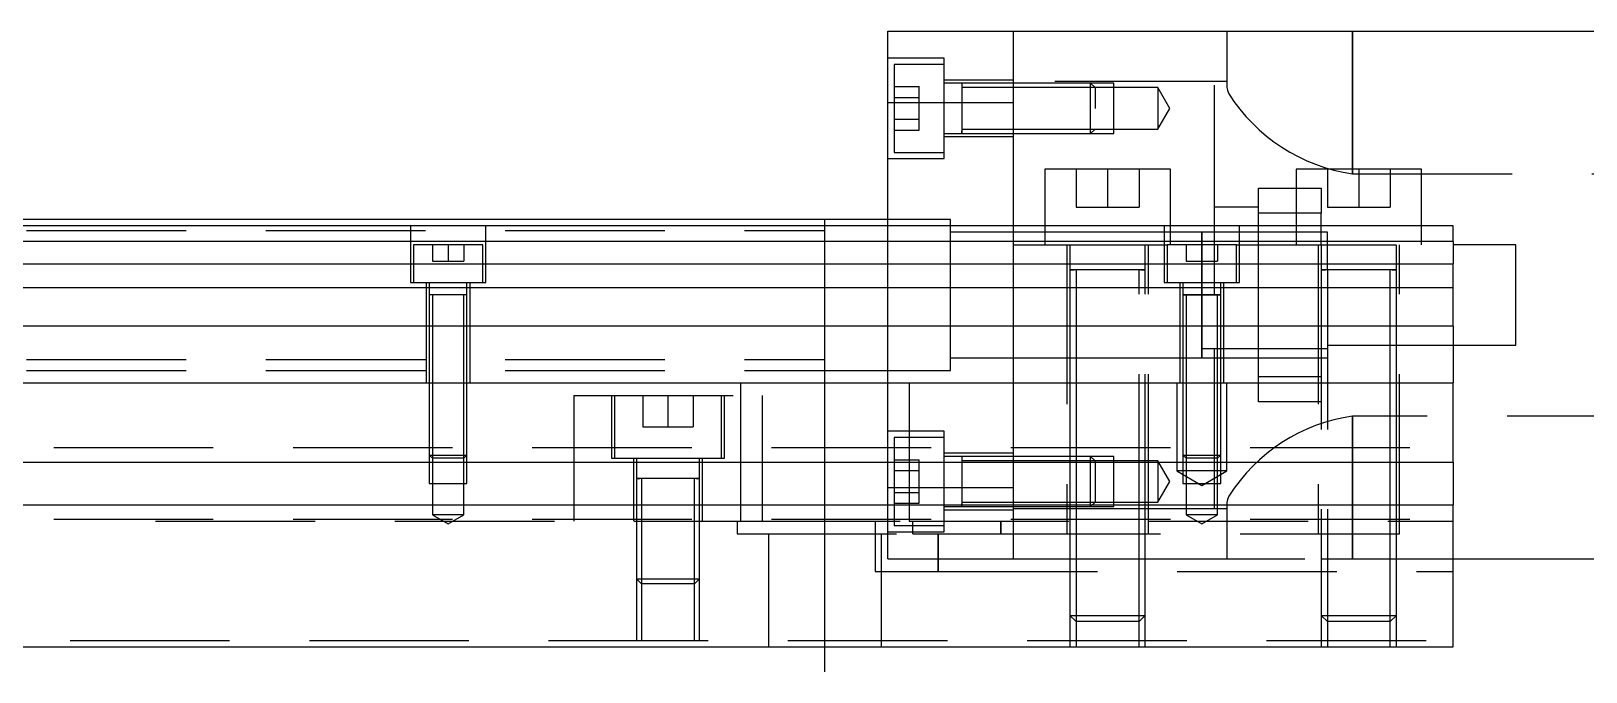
# Model space of a CAD drawing. Extents: x -10 to 547, y -285 to 77.
# Drawn here: x 226.8 to 350.6, y -219.6 to -168.6 of the extents above; entities that cross this region are included whole.
import ezdxf

# ---------------------------------------------------------------- set-up
doc = ezdxf.new("R2010")
doc.units = 0
doc.linetypes.add('CENTER', pattern=[50.8, 31.75, -6.35, 6.35, -6.35])
doc.linetypes.add('DASHED', pattern=[19.05, 12.7, -6.35])
doc.layers.get('0').update_dxf_attribs({"linetype": 'CONTINUOUS'})
doc.layers.add('CENTER', color=1, linetype='CENTER')

msp = doc.modelspace()

# ---------------------------------------------------------------- linework, layer by layer
at = {"color": 7, "linetype": 'CONTINUOUS'}
for p, q in [((295, -174.25029), (295, -168.58)), ((295, -168.58), (305, -168.58)), ((305, -168.58), (377, -168.58)), ((305, -184.08), (305, -168.58)), ((300.9, -172.730752), (300.9, -176.730762)), ((295, -184.08), (295, -174.25029)), ((295, -174.25029), (305, -174.25029)), ((300.9, -174.730758), (300.9, -176.730762)), ((300.9, -176.380758), (300.9, -176.730762)), ((317.5, -179.58), (307.5, -179.58)), ((307.5, -179.58), (307.5, -184.08)), ((317.5, -184.08), (317.5, -179.58)), ((337.5, -179.58), (327.5, -179.58)), ((327.5, -179.58), (327.5, -184.08)), ((337.5, -184.08), (337.5, -179.58)), ((290, -183.58), (215.5, -183.58)), ((340, -184.08), (215.5, -184.08)), ((290, -183.58), (289.995, -183.58)), ((290, -184.08), (290, -183.579994)), ((290.005, -183.58), (290, -183.58)), ((295, -183.58), (290, -183.58)), ((290, -189.379946), (290, -184.08)), ((340, -185.332272), (340, -184.08)), ((340, -185.332272), (215.5, -185.332272)), ((320, -189.58), (320, -184.579994)), ((320, -194.580006), (320, -184.579994)), ((320, -185.33), (320, -185.58)), ((321, -185.33), (320, -185.33)), ((324.5, -185.33), (321, -185.33)), ((327.5, -185.33), (324.5, -185.33)), ((329.5, -185.33), (327.5, -185.33)), ((340, -185.332272), (340, -187.10668)), ((320, -186.88), (320, -188.58)), ((215.5, -187.10668), (340, -187.10668)), ((340, -189.003076), (340, -187.10668)), ((340, -189.003076), (215.5, -189.003076)), ((290, -195.580006), (290, -189.379946)), ((340, -192.057372), (340, -189.003076)), ((340, -192.057372), (215.5, -192.057372)), ((340, -192.057372), (340, -196.58)), ((321.5, -193.83), (324.5, -193.83)), ((324.5, -193.83), (329.5, -193.83)), ((0, -196.58), (340, -196.58)), ((340, -202.88), (340, -196.58)), ((0, -202.88), (340, -202.88)), ((340, -202.88), (340, -206.28)), ((280.000006, -204.18), (274.999994, -204.18)), ((280.000006, -204.18), (274.999994, -204.18)), ((280.000006, -204.18), (274.999994, -204.18)), ((0, -206.28), (340, -206.28)), ((340, -217.58), (340, -206.28)), ((330, -208.58), (330, -215.58)), ((335, -215.58), (335, -208.58)), ((340, -210.58), (377, -210.58)), ((0, -217.58), (340, -217.58))]:
    msp.add_line(p, q, dxfattribs=at)
at = {"color": 3, "linetype": 'DASHED'}
for p, q in [((322, -168.58), (322, -173.057288)), ((332, -179.93635), (332, -168.58)), ((332, -168.58), (332, -179.93635)), ((299.5, -170.730758), (295, -170.730758)), ((299.5, -178.730758), (299.5, -170.730758)), ((295.5, -171.230758), (295.5, -174.730758)), ((299.5, -171.230758), (295.5, -171.230758)), ((295.5, -172.998706), (297.5, -172.998706)), ((297.5, -173.864732), (297.5, -172.998706)), ((305, -172.480758), (299.5, -172.480758)), ((300.9, -172.730758), (299.5, -172.730758)), ((300.9, -172.730758), (300.895, -172.730758)), ((300.9, -172.730752), (300.9, -173.080758)), ((300.9, -172.730758), (300.9, -172.947426)), ((305, -172.730758), (300.9, -172.730758)), ((300.905, -172.730758), (300.9, -172.730758)), ((300.9, -172.947426), (300.9, -174.730758)), ((300.9, -173.080758), (300.9, -174.597714)), ((305, -173.080758), (300.9, -173.080758)), ((321, -172.58), (305, -172.58)), ((311.15, -172.730758), (305, -172.730758)), ((311.15, -172.73076), (305, -172.730762)), ((311.5, -173.080758), (305, -173.080758)), ((311.15, -174.730758), (311.15, -172.730758)), ((311.5, -173.080758), (311.15, -172.730758)), ((313, -172.730762), (311.15, -172.73076)), ((311.5, -173.080758), (311.5, -174.730758)), ((313, -173.080758), (311.5, -173.080758)), ((313, -176.730752), (313, -172.730762)), ((316.5, -173.080758), (313, -173.080758)), ((316.5, -173.080758), (316.5, -174.730758)), ((317.452628, -174.730758), (316.5, -173.080758)), ((321, -185.58), (321, -172.58)), ((322, -172.58), (321, -172.58)), ((322, -173.057288), (322.033206, -173.27572)), ((322.033206, -173.27572), (322.130496, -173.532408)), ((295.5, -173.864732), (297.5, -173.864732)), ((297.5, -175.596782), (297.5, -173.864732)), ((295.5, -174.730758), (295.5, -178.230758)), ((295.5, -175.596782), (297.5, -175.596782)), ((297.5, -176.462808), (297.5, -175.596782)), ((300.9, -174.597714), (300.9, -174.863802)), ((300.9, -174.730758), (300.9, -176.51405)), ((300.9, -174.863802), (300.9, -176.380758)), ((311.15, -176.730758), (311.15, -174.730758)), ((316.5, -174.730758), (316.5, -176.380758)), ((316.5, -176.380758), (317.452628, -174.730758)), ((295.5, -176.462808), (297.5, -176.462808)), ((299.5, -176.730758), (300.905, -176.730758)), ((299.5, -176.980758), (305, -176.980758)), ((300.895, -176.730758), (305, -176.730758)), ((300.9, -176.380758), (305, -176.380758)), ((300.9, -176.51405), (300.9, -176.730758)), ((300.9, -176.51405), (300.9, -176.730758)), ((300.9, -176.730758), (300.9, -176.51409)), ((305, -176.380758), (311.5, -176.380758)), ((305, -176.730752), (311.15, -176.730756)), ((305, -176.730758), (311.15, -176.730758)), ((311.15, -176.730758), (311.5, -176.380758)), ((311.15, -176.730756), (313, -176.730752)), ((311.5, -176.380758), (313, -176.380758)), ((313, -176.380758), (316.5, -176.380758)), ((295.5, -178.230758), (299.5, -178.230758)), ((295, -178.730758), (299.5, -178.730758)), ((310, -179.58), (310, -182.58)), ((312.5, -179.58), (312.5, -182.58)), ((315, -179.58), (315, -182.58)), ((330, -179.58), (330, -182.58)), ((332, -179.93635), (357, -179.93635)), ((332.5, -179.58), (332.5, -182.58)), ((335, -179.58), (335, -182.58)), ((324.5, -181.08), (329.5, -181.08)), ((324.5, -183.08), (324.5, -181.08)), ((329.5, -181.08), (329.5, -183.08)), ((310, -182.58), (312.5, -182.58)), ((312.5, -182.58), (315, -182.58)), ((324.5, -182.58), (321, -182.58)), ((329.5, -183.08), (324.5, -183.08)), ((324.5, -185.58), (324.5, -183.08)), ((329.5, -185.58), (329.5, -183.08)), ((330, -182.58), (332.5, -182.58)), ((332.5, -182.58), (335, -182.58)), ((257, -184.08), (257, -188.58)), ((263, -188.58), (263, -184.08)), ((290, -184.078756), (290, -183.58)), ((290, -189.379962), (290, -184.078756)), ((300, -183.58), (295, -183.58)), ((295, -196.58), (295, -184.08)), ((300, -184.08), (300, -183.58)), ((300, -189.58), (300, -184.08)), ((305, -185.58), (305, -184.08)), ((307.5, -184.08), (307.5, -185.58)), ((317, -184.08), (317, -188.58)), ((317.5, -185.58), (317.5, -184.08)), ((323, -188.58), (323, -184.08)), ((327.5, -184.08), (327.5, -185.58)), ((337.5, -185.58), (337.5, -184.08)), ((54.99, -184.455), (289.99, -184.455)), ((262.75, -185.58), (257.25, -185.58)), ((257.25, -185.58), (257.25, -188.58)), ((258.75, -185.58), (258.75, -186.88)), ((260, -185.58), (260, -186.88)), ((261.25, -185.58), (261.25, -186.88)), ((262.75, -188.58), (262.75, -185.58)), ((305, -184.58), (300, -184.58)), ((307.5, -184.58), (305, -184.58)), ((305, -185.58), (317.25, -185.58)), ((305, -196.58), (305, -185.58)), ((317.5, -184.58), (307.5, -184.58)), ((309.25, -185.58), (309.25, -208.58)), ((309.5, -185.58), (309.5, -187.58)), ((315.5, -187.58), (315.5, -185.58)), ((315.75, -208.58), (315.75, -185.58)), ((322.75, -185.58), (317.25, -185.58)), ((317.25, -185.58), (317.25, -188.58)), ((320.005, -184.58), (317.5, -184.58)), ((318.75, -185.58), (318.75, -186.88)), ((321, -184.58), (319.995, -184.58)), ((320, -184.58), (320, -185.144922)), ((320, -185.14491), (320, -184.58)), ((320, -185.144922), (320, -185.4797)), ((320, -185.58), (320, -186.88)), ((324.5, -184.58), (321, -184.58)), ((321, -188.58), (321, -185.58)), ((321.25, -185.58), (321.25, -186.88)), ((322.75, -185.58), (340, -185.58)), ((322.75, -188.58), (322.75, -185.58)), ((327.5, -184.58), (324.5, -184.58)), ((324.5, -196.08), (324.5, -185.58)), ((329.5, -184.58), (327.5, -184.58)), ((329.25, -185.58), (329.25, -208.58)), ((330, -184.58), (329.5, -184.58)), ((330, -185.33), (329.5, -185.33)), ((329.5, -185.58), (329.5, -187.58)), ((330, -185.58), (330, -184.58)), ((330, -187.58), (330, -185.58)), ((335.5, -187.58), (335.5, -185.58)), ((335.75, -208.58), (335.75, -185.58)), ((345, -185.58), (340, -185.58)), ((345, -193.58), (345, -185.58)), ((258.75, -186.88), (260, -186.88)), ((260, -186.88), (261.25, -186.88)), ((318.75, -186.88), (320, -186.88)), ((320, -186.88), (321.25, -186.88)), ((315.500006, -187.58), (309.499994, -187.58)), ((315.500006, -187.58), (309.499994, -187.58)), ((309.5, -187.575), (309.5, -187.58)), ((309.5, -187.58), (309.84965, -187.58)), ((309.849602, -187.58), (309.5, -187.58)), ((309.5, -187.58), (309.5, -196.58)), ((309.5, -187.58), (309.5, -187.585)), ((315.15035, -187.58), (309.849602, -187.58)), ((310, -187.58), (310, -196.58)), ((315, -208.58), (315, -187.58)), ((315.150204, -187.58), (315.5, -187.58)), ((315.5, -187.58), (315.15035, -187.58)), ((315.5, -187.58), (315.5, -187.575)), ((315.5, -208.58), (315.5, -187.58)), ((315.5, -187.585), (315.5, -187.58)), ((320, -186.97963), (320, -188.579882)), ((335.500006, -187.58), (329.499994, -187.58)), ((335.500006, -187.58), (329.499994, -187.58)), ((329.5, -187.575), (329.5, -187.58)), ((329.5, -187.58), (329.84965, -187.58)), ((329.849602, -187.58), (329.5, -187.58)), ((329.5, -187.58), (329.5, -187.585)), ((329.5, -187.58), (329.5, -208.58)), ((335.15035, -187.58), (329.849602, -187.58)), ((330, -187.58), (330, -208.58)), ((335, -196.58), (335, -187.58)), ((335.150204, -187.58), (335.5, -187.58)), ((335.5, -187.58), (335.15035, -187.58)), ((335.5, -187.58), (335.5, -187.575)), ((335.5, -187.585), (335.5, -187.58)), ((335.5, -196.58), (335.5, -187.58)), ((257, -188.58), (263, -188.58)), ((258.25, -188.58), (258.25, -196.58)), ((258.5, -188.58), (258.5, -189.58)), ((261.5, -189.58), (261.5, -188.58)), ((261.75, -196.58), (261.75, -188.58)), ((290, -189.780026), (290, -189.379962)), ((317, -188.58), (323, -188.58)), ((318.25, -188.58), (318.25, -196.58)), ((318.5, -188.58), (318.5, -189.58)), ((320, -188.579882), (320, -189.379974)), ((320, -188.58), (320, -189.58)), ((320, -189.379974), (320, -189.58)), ((321, -189.58), (321, -188.58)), ((321.5, -189.58), (321.5, -188.58)), ((321.75, -196.58), (321.75, -188.58)), ((259.998804, -189.58), (258.499994, -189.58)), ((258.5, -189.575), (258.5, -189.58)), ((258.624678, -189.58), (258.5, -189.58)), ((258.5, -189.58), (258.5, -189.585)), ((258.5, -189.58), (258.5, -196.58)), ((259.998804, -189.58), (258.624678, -189.58)), ((258.75, -189.58), (258.75, -196.58)), ((261.500006, -189.58), (259.998804, -189.58)), ((261.37533, -189.58), (259.998804, -189.58)), ((261.25, -196.58), (261.25, -189.58)), ((261.5, -189.58), (261.37533, -189.58)), ((261.5, -189.58), (261.5, -189.575)), ((261.5, -189.585), (261.5, -189.58)), ((261.5, -196.58), (261.5, -189.58)), ((290, -195.579164), (290, -189.780026)), ((300, -195.58), (300, -189.58)), ((321.500006, -189.58), (318.499994, -189.58)), ((320, -189.58), (318.499994, -189.58)), ((318.5, -189.575), (318.5, -189.58)), ((318.5, -189.58), (318.62467, -189.58)), ((318.624678, -189.58), (318.5, -189.58)), ((318.5, -189.58), (318.5, -189.585)), ((318.5, -189.58), (318.5, -196.58)), ((318.62467, -189.58), (321.375392, -189.58)), ((319.998804, -189.58), (318.624678, -189.58)), ((318.75, -189.58), (318.75, -196.58)), ((321.37533, -189.58), (319.998804, -189.58)), ((321.500006, -189.58), (320, -189.58)), ((320, -189.58), (320, -193.83)), ((320, -189.58), (320, -194.015962)), ((321, -206.58), (321, -189.58)), ((321.25, -196.58), (321.25, -189.58)), ((321.5, -189.58), (321.37533, -189.58)), ((321.375392, -189.58), (321.5, -189.58)), ((321.5, -189.58), (321.5, -189.575)), ((321.5, -189.585), (321.5, -189.58)), ((321.5, -196.58), (321.5, -189.58)), ((320, -194.580006), (320, -193.83)), ((320, -193.83), (321, -193.83)), ((320, -194.58), (320, -194.015962)), ((320, -194.015962), (320, -194.58)), ((321, -193.83), (321.25, -193.83)), ((321.25, -193.83), (321.5, -193.83)), ((329.5, -193.83), (330, -193.83)), ((330, -193.58), (335, -193.58)), ((335, -193.58), (335.5, -193.58)), ((335.5, -193.58), (340, -193.58)), ((340, -193.58), (345, -193.58)), ((54.99, -194.705), (289.99, -194.705)), ((300, -194.58), (305, -194.58)), ((305, -194.58), (309.5, -194.58)), ((309.5, -194.58), (310, -194.58)), ((310, -194.58), (315, -194.58)), ((315, -194.58), (315.5, -194.58)), ((315.5, -194.58), (318.5, -194.58)), ((318.5, -194.58), (318.75, -194.58)), ((318.75, -194.58), (320, -194.58)), ((319.995, -194.58), (320, -194.58)), ((320, -194.58), (320.005, -194.58)), ((320, -194.58), (321, -194.58)), ((321, -194.58), (321.25, -194.58)), ((321.25, -194.58), (321.5, -194.58)), ((321.5, -194.58), (324.5, -194.58)), ((324.5, -194.58), (329.5, -194.58)), ((329.5, -194.58), (330, -194.58)), ((54.99, -195.58), (289.99, -195.58)), ((258.5, -196.58), (258.5, -202.33)), ((258.500006, -196.58), (258.500002, -202.33)), ((258.75, -196.58), (258.75, -202.58)), ((261.25, -202.58), (261.25, -196.58)), ((261.499998, -202.33), (261.499994, -196.58)), ((261.5, -202.33), (261.5, -196.58)), ((283.291796, -207.58), (283.291796, -196.58)), ((289.995, -195.58), (290, -195.58)), ((290, -195.58), (290, -195.579164)), ((290, -195.58), (290.005, -195.58)), ((290, -195.58), (295, -195.58)), ((295, -195.58), (300, -195.58)), ((295, -202.88), (295, -196.58)), ((296.708204, -196.58), (296.708204, -207.58)), ((305, -202.88), (305, -196.58)), ((309.5, -196.58), (309.5, -202.88)), ((310, -196.58), (310, -202.88)), ((318, -196.58), (318, -203.58)), ((318.5, -196.58), (318.5, -202.33)), ((318.500006, -196.58), (318.500006, -202.330006)), ((318.75, -196.58), (318.75, -202.58)), ((321.25, -202.58), (321.25, -196.58)), ((321.499994, -202.330006), (321.499994, -196.58)), ((321.5, -202.33), (321.5, -196.58)), ((322, -203.58), (322, -196.58)), ((324.5, -196.08), (329.5, -196.08)), ((324.5, -198.08), (324.5, -196.08)), ((335, -202.88), (335, -196.58)), ((335.5, -202.88), (335.5, -196.58)), ((270, -197.58), (270, -202.88)), ((270, -197.58), (285, -197.58)), ((273, -197.58), (273, -202.58)), ((273.25, -197.58), (273.25, -202.58)), ((275.5, -197.58), (275.5, -200.08)), ((277.5, -197.58), (277.5, -200.08)), ((279.5, -197.58), (279.5, -200.08)), ((281.75, -202.58), (281.75, -197.58)), ((282, -202.58), (282, -197.58)), ((285, -197.58), (285, -202.88)), ((329.5, -198.08), (324.5, -198.08)), ((357, -199.22365), (332, -199.22365)), ((332, -210.58), (332, -199.22365)), ((332, -199.22365), (332, -208.58)), ((275.5, -200.08), (277.5, -200.08)), ((277.5, -200.08), (279.5, -200.08)), ((299.5, -200.429242), (295, -200.429242)), ((299.5, -208.429242), (299.5, -200.429242)), ((0, -201.73), (340, -201.73)), ((295.5, -200.929242), (295.5, -202.88)), ((299.5, -200.929242), (295.5, -200.929242)), ((258.5, -202.33), (261.5, -202.33)), ((258.5, -202.33), (258.75, -202.58)), ((258.500002, -202.33), (258.500006, -202.88)), ((258.500006, -202.88), (258.500006, -204.58)), ((261.25, -202.58), (258.75, -202.58)), ((258.75, -202.58), (258.75, -204.58)), ((261.25, -202.58), (261.5, -202.33)), ((261.25, -204.58), (261.25, -202.58)), ((261.499994, -202.88), (261.499998, -202.33)), ((261.499994, -204.58), (261.499994, -202.88)), ((270, -202.88), (270, -206.28)), ((273, -202.58), (282, -202.58)), ((274.75, -202.58), (274.75, -207.58)), ((275, -202.58), (275, -202.88)), ((275, -202.88), (275, -204.18)), ((280, -202.88), (280, -202.58)), ((280, -204.18), (280, -202.88)), ((280.25, -207.58), (280.25, -202.58)), ((285, -202.88), (285, -206.28)), ((295, -204.90971), (295, -202.88)), ((295.5, -202.697192), (297.5, -202.697192)), ((295.5, -202.88), (295.5, -204.429242)), ((297.5, -203.563218), (297.5, -202.697192)), ((305, -202.179242), (299.5, -202.179242)), ((300.9, -202.429242), (299.5, -202.429242)), ((300.9, -202.429242), (300.895, -202.429242)), ((300.9, -202.429238), (300.9, -206.429248)), ((300.9, -202.429238), (300.9, -206.429248)), ((300.9, -202.429238), (300.9, -202.779242)), ((300.9, -202.429242), (300.9, -202.64591)), ((305, -202.429242), (300.9, -202.429242)), ((300.905, -202.429242), (300.9, -202.429242)), ((300.9, -202.64591), (300.9, -202.879676)), ((300.9, -202.779242), (300.9, -202.88)), ((305, -202.779242), (300.9, -202.779242)), ((300.9, -202.879676), (300.9, -204.429242)), ((300.9, -202.88), (300.9, -204.296198)), ((309.5, -202.429242), (305, -202.429242)), ((309.5, -202.429248), (305, -202.429248)), ((309.5, -202.779242), (305, -202.779242)), ((305, -206.28), (305, -202.88)), ((310, -202.429242), (309.5, -202.429242)), ((310, -202.429248), (309.5, -202.429248)), ((310, -202.779242), (309.5, -202.779242)), ((309.5, -202.88), (309.5, -206.28)), ((311.15, -202.429242), (310, -202.429242)), ((311.15, -202.429248), (310, -202.429248)), ((311.5, -202.779242), (310, -202.779242)), ((310, -202.88), (310, -206.28)), ((311.15, -204.429242), (311.15, -202.429242)), ((311.5, -202.779242), (311.15, -202.429242)), ((313, -202.429248), (311.15, -202.429248)), ((311.5, -202.779242), (311.5, -204.429242)), ((313, -202.779242), (311.5, -202.779242)), ((313, -206.429238), (313, -202.429248)), ((316.5, -202.779242), (313, -202.779242)), ((316.5, -202.779242), (316.5, -204.429242)), ((317.452628, -204.429242), (316.5, -202.779242)), ((318.5, -202.33), (321.5, -202.33)), ((318.5, -202.33), (318.75, -202.58)), ((318.500006, -202.330006), (318.500006, -202.88)), ((318.500006, -202.88), (318.500006, -204.58)), ((321.25, -202.58), (318.75, -202.58)), ((318.75, -202.58), (318.75, -204.58)), ((321.25, -202.58), (321.5, -202.33)), ((321.25, -204.58), (321.25, -202.58)), ((321.499994, -202.88), (321.499994, -202.330006)), ((321.499994, -204.58), (321.499994, -202.88)), ((335, -206.28), (335, -202.88)), ((335.5, -206.28), (335.5, -202.88)), ((275, -204.175), (275, -204.18)), ((275, -204.18), (275.257448, -204.18)), ((275.257468, -204.18), (275, -204.18)), ((275, -204.18), (275, -204.185)), ((275, -204.18), (275, -206.28)), ((279.742552, -204.18), (275.257468, -204.18)), ((275.4, -204.18), (275.4, -206.28)), ((279.6, -206.28), (279.6, -204.18)), ((280, -204.18), (279.742552, -204.18)), ((279.742602, -204.18), (280, -204.18)), ((280, -204.18), (280, -204.175)), ((280, -204.185), (280, -204.18)), ((280, -206.28), (280, -204.18)), ((295.5, -203.563218), (297.5, -203.563218)), ((297.5, -205.295268), (297.5, -203.563218)), ((322, -203.58), (318, -203.58)), ((318, -203.58), (320, -204.7347)), ((320, -204.7347), (322, -203.58)), ((258.500006, -204.58), (261.499994, -204.58)), ((258.75, -204.58), (258.75, -207.08)), ((261.25, -207.08), (261.25, -204.58)), ((295, -204.90971), (305, -204.90971)), ((295, -206.28), (295, -204.90971)), ((295.5, -204.429242), (295.5, -206.28)), ((295.5, -205.295268), (297.5, -205.295268)), ((297.5, -206.161294), (297.5, -205.295268)), ((300.9, -204.296198), (300.9, -204.562286)), ((300.9, -204.429242), (300.9, -206.429248)), ((300.9, -204.429242), (300.9, -206.429248)), ((300.9, -204.429242), (300.9, -206.212534)), ((300.9, -204.562286), (300.9, -206.079242)), ((311.15, -206.429242), (311.15, -204.429242)), ((311.5, -204.429242), (311.5, -206.079242)), ((316.5, -204.429242), (316.5, -206.079242)), ((316.5, -206.079242), (317.452628, -204.429242)), ((318.500006, -204.58), (321.499994, -204.58)), ((318.75, -204.58), (318.75, -207.08)), ((321.25, -207.08), (321.25, -204.58)), ((270, -206.28), (270, -207.58)), ((275, -206.28), (275, -207.58)), ((275.4, -206.28), (275.4, -207.58)), ((279.6, -207.58), (279.6, -206.28)), ((280, -207.58), (280, -206.28)), ((285, -206.28), (285, -207.58)), ((295, -207.58), (295, -206.28)), ((295.5, -206.161294), (297.5, -206.161294)), ((295.5, -206.28), (295.5, -207.58)), ((299.5, -206.429242), (300.905, -206.429242)), ((299.5, -206.679242), (305, -206.679242)), ((300.895, -206.429242), (305, -206.429242)), ((300.9, -206.079242), (305, -206.079242)), ((300.9, -206.212534), (300.9, -206.280154)), ((300.9, -206.212534), (300.9, -206.280154)), ((300.9, -206.429242), (300.9, -206.212574)), ((300.9, -206.429242), (300.9, -206.212574)), ((300.9, -206.280154), (300.9, -206.429242)), ((300.9, -206.280154), (300.9, -206.429242)), ((305, -206.079242), (309.5, -206.079242)), ((305, -208.58), (305, -206.28)), ((305, -206.429238), (309.5, -206.429238)), ((305, -206.429242), (309.5, -206.429242)), ((305, -206.58), (309.5, -206.58)), ((309.5, -206.079242), (310, -206.079242)), ((309.5, -206.28), (309.5, -208.58)), ((309.5, -206.429238), (310, -206.429238)), ((309.5, -206.429242), (310, -206.429242)), ((309.5, -206.58), (310, -206.58)), ((310, -206.079242), (311.5, -206.079242)), ((310, -206.28), (310, -208.58)), ((310, -206.429238), (311.15, -206.429238)), ((310, -206.429242), (311.15, -206.429242)), ((310, -206.58), (321, -206.58)), ((311.15, -206.429242), (311.5, -206.079242)), ((311.15, -206.429238), (313, -206.429238)), ((311.5, -206.079242), (313, -206.079242)), ((313, -206.079242), (316.5, -206.079242)), ((321, -206.58), (322, -206.58)), ((322.038578, -205.865508), (322, -206.102712)), ((322, -206.102712), (322, -210.58)), ((322.151334, -205.584094), (322.038578, -205.865508)), ((335, -208.58), (335, -206.28)), ((335.5, -208.58), (335.5, -206.28)), ((0, -207.43), (340, -207.43)), ((236.708204, -207.58), (283.291796, -207.58)), ((261.25, -207.08), (258.75, -207.08)), ((258.75, -207.08), (260, -207.801688)), ((260, -207.801688), (261.25, -207.08)), ((275, -207.58), (275, -212.18)), ((275.000006, -207.58), (275.000002, -212.18)), ((275.4, -207.58), (275.4, -212.58)), ((279.6, -212.58), (279.6, -207.58)), ((279.999998, -212.18), (279.999994, -207.58)), ((280, -212.18), (280, -207.58)), ((283, -207.58), (283, -208.58)), ((283.291796, -207.58), (296.708204, -207.58)), ((294, -207.58), (294, -208.58)), ((295, -210.58), (295, -207.58)), ((295.5, -207.58), (295.5, -207.929242)), ((295.5, -207.929242), (299.5, -207.929242)), ((296.708204, -207.58), (340, -207.58)), ((297, -208.58), (297, -207.58)), ((304, -208.58), (304, -207.58)), ((304, -207.58), (304, -208.58)), ((321.25, -207.08), (318.75, -207.08)), ((318.75, -207.08), (320, -207.801688)), ((320, -207.801688), (321.25, -207.08)), ((283, -208.58), (297, -208.58)), ((285.5, -208.58), (285.5, -217.58)), ((294, -208.58), (294, -211.58)), ((294.5, -217.58), (294.5, -208.58)), ((295, -208.429242), (299.5, -208.429242)), ((297, -208.58), (304, -208.58)), ((299, -211.58), (299, -208.58)), ((299, -208.58), (299, -210.58)), ((304, -208.58), (340, -208.58)), ((305, -210.58), (305, -208.58)), ((309.5, -208.58), (309.5, -215.08)), ((309.500006, -208.58), (309.500002, -215.08)), ((310, -208.58), (310, -215.58)), ((315, -215.58), (315, -208.58)), ((315.499998, -215.08), (315.499994, -208.58)), ((315.5, -215.08), (315.5, -208.58)), ((329.5, -208.58), (329.5, -215.08)), ((329.500006, -208.58), (329.500002, -215.08)), ((332, -208.58), (332, -210.58)), ((335.499998, -215.08), (335.499994, -208.58)), ((335.5, -215.08), (335.5, -208.58)), ((294, -211.58), (299, -211.58)), ((295, -210.58), (305, -210.58)), ((299, -210.58), (299, -211.58)), ((299, -211.58), (340, -211.58)), ((305, -210.58), (309.5, -210.58)), ((309.5, -210.58), (310, -210.58)), ((310, -210.58), (315, -210.58)), ((315, -210.58), (315.5, -210.58)), ((315.5, -210.58), (329.5, -210.58)), ((329.5, -210.58), (330, -210.58)), ((330, -210.58), (335, -210.58)), ((335, -210.58), (335.5, -210.58)), ((335.5, -210.58), (340, -210.58)), ((275, -212.18), (280, -212.18)), ((275, -212.18), (275.4, -212.58)), ((275.000002, -212.18), (275.000006, -217.08)), ((279.6, -212.58), (275.4, -212.58)), ((275.4, -212.58), (275.4, -217.08)), ((279.6, -212.58), (280, -212.18)), ((279.6, -217.08), (279.6, -212.58)), ((279.999994, -217.08), (279.999998, -212.18)), ((309.5, -215.08), (315.5, -215.08)), ((309.5, -215.08), (310, -215.58)), ((309.500002, -215.08), (309.500006, -217.58)), ((315, -215.58), (315.5, -215.08)), ((315.499994, -217.58), (315.499998, -215.08)), ((329.5, -215.08), (335.5, -215.08)), ((329.5, -215.08), (330, -215.58)), ((329.500002, -215.08), (329.500006, -217.58)), ((335, -215.58), (335.5, -215.08)), ((335.499994, -217.58), (335.499998, -215.08)), ((315, -215.58), (310, -215.58)), ((310, -215.58), (310, -217.58)), ((315, -217.58), (315, -215.58)), ((335, -215.58), (330, -215.58)), ((330, -215.58), (330, -217.58)), ((335, -217.58), (335, -215.58)), ((77.499994, -217.08), (340, -217.08))]:
    msp.add_line(p, q, dxfattribs=at)
for centre, radius, start, end in [((333.97411, -166.086712), 13.989624, 212.15624316, 261.88777618), ((333.996387, -213.120083), 14.039103, 98.17527976, 147.53490962)]:
    msp.add_arc(centre, radius, start, end, dxfattribs=at)
at = {"layer": 'CENTER', "color": 1, "linetype": 'CENTER'}
msp.add_line((290, -219.58), (290, -194.58), dxfattribs=at)

doc.saveas('drawing.dxf')
